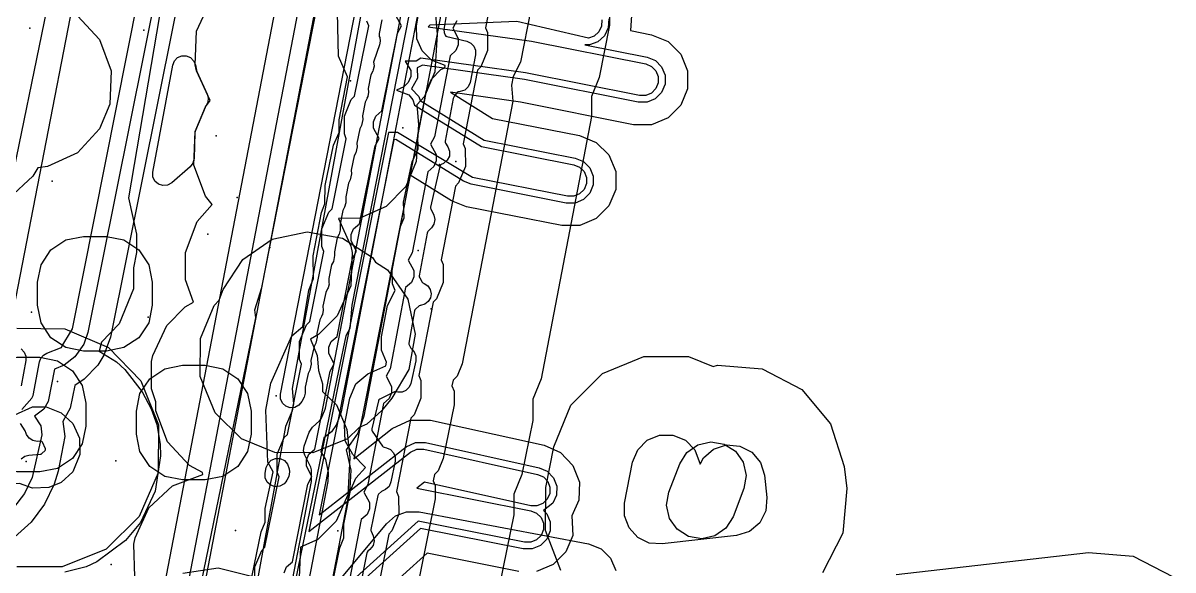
# Model space of a CAD drawing. Header units: metres. Extents: x 3158 to 3711, y 9867 to 11440.
# Drawn here: x 3284.6 to 3334.8, y 10329.4 to 10353.3 of the extents above; entities that cross this region are included whole.
import ezdxf

# ---------------------------------------------------------------- set-up
doc = ezdxf.new("R2010")
doc.units = ezdxf.units.M
for name, color, linetype in [('AI_GREENING_ALLOWED_ZONE', 4, 'Continuous'), ('AI_GREENING_EXCLUSIONS', 1, 'Continuous'), ('AI_GREENING_LAWN', 82, 'Continuous'), ('AI_GREENING_REJECTED', 6, 'Continuous')]:
    doc.layers.add(name, color=color, linetype=linetype)

msp = doc.modelspace()

# ---------------------------------------------------------------- linework, layer by layer
at = {"layer": 'AI_GREENING_ALLOWED_ZONE'}
msp.add_lwpolyline([(3292.084, 10347.383), (3292.035, 10347.187), (3291.913, 10347.025), (3291.111, 10346.323), (3290.932, 10346.222), (3290.729, 10346.202), (3290.534, 10346.264), (3290.38, 10346.4), (3290.294, 10346.586), (3290.29, 10346.791), (3291.161, 10351.459), (3291.234, 10351.641), (3291.371, 10351.781), (3291.551, 10351.857), (3291.746, 10351.859), (3291.928, 10351.785), (3292.067, 10351.647), (3292.142, 10351.467), (3292.19, 10351.232), (3292.208, 10351.177), (3292.662, 10350.186), (3292.706, 10350.015), (3292.688, 10349.839), (3292.61, 10349.68), (3292.599, 10349.666), (3292.569, 10349.614), (3292.145, 10348.6), (3292.126, 10348.513), (3292.084, 10347.383)], close=True, dxfattribs=at)
at = {"layer": 'AI_GREENING_EXCLUSIONS'}
for points in [[(3311.253, 10402.638), (3307.427, 10382.747), (3307.193, 10382.181), (3307.164, 10382.14), (3306.823, 10380.352), (3306.852, 10379.752), (3303.71, 10363.437), (3303.437, 10362.828), (3303.424, 10362.812), (3303.104, 10361.168), (3303.153, 10360.539), (3298.504, 10336.346), (3298.298, 10335.79), (3298.082, 10335.464), (3297.747, 10335.205), (3297.611, 10334.596), (3297.812, 10334.268), (3297.93, 10333.695), (3297.914, 10333.302), (3295.35, 10319.944)], [(3312.095, 10401.722), (3308.409, 10382.558), (3308.118, 10381.805), (3307.819, 10380.237), (3307.833, 10379.563), (3304.692, 10363.248), (3304.384, 10362.513), (3304.119, 10361.148), (3304.144, 10361.057), (3304.135, 10360.351), (3299.486, 10336.157), (3299.223, 10335.411), (3298.716, 10334.684), (3298.925, 10333.801), (3298.882, 10333.015), (3296.332, 10319.755)], [(3290.229, 10325.807), (3296.053, 10356.125), (3296.199, 10356.58), (3296.48, 10356.982), (3296.368, 10357.459), (3296.401, 10357.936), (3304.354, 10399.313)], [(3291.102, 10325.051), (3297.035, 10355.936), (3297.337, 10356.48), (3297.79, 10356.73), (3297.462, 10357.13), (3297.383, 10357.747), (3305.309, 10399.006)], [(3307.777, 10399.355), (3304.162, 10379.475), (3304.21, 10378.801), (3304.154, 10378.496), (3303.859, 10377.812), (3300.192, 10357.645), (3300.4, 10357.005), (3300.383, 10356.217), (3300.055, 10355.422), (3299.589, 10354.944), (3296.371, 10337.359), (3296.418, 10336.685), (3296.363, 10336.38), (3296.067, 10335.696), (3293.831, 10323.475), (3300.473, 10331.459), (3300.877, 10331.799), (3301.358, 10331.975), (3301.903, 10331.974), (3309.293, 10330.585), (3309.836, 10330.366), (3310.254, 10329.957), (3310.484, 10329.419)], [(3284.642, 10291.162), (3294.776, 10340.433), (3294.73, 10340.782), (3295.042, 10341.766), (3299.144, 10362.619), (3299.228, 10363.638), (3299.406, 10363.948), (3299.943, 10366.693), (3299.894, 10367.046), (3300.201, 10368.023), (3305.133, 10393.411)], [(3284.642, 10291.162), (3294.776, 10340.433), (3294.73, 10340.782), (3295.042, 10341.766), (3299.144, 10362.619), (3299.228, 10363.638), (3299.406, 10363.948), (3299.943, 10366.693), (3299.894, 10367.046), (3300.201, 10368.023), (3305.133, 10393.411)], [(3309.055, 10392.623), (3304.131, 10367.277), (3304.051, 10366.242), (3303.871, 10365.925), (3303.334, 10363.183), (3303.382, 10362.824), (3303.067, 10361.833), (3298.967, 10340.995), (3298.884, 10339.968), (3298.703, 10339.652), (3298.402, 10338.207), (3288.403, 10289.593)], [(3309.055, 10392.623), (3304.131, 10367.277), (3304.051, 10366.242), (3303.871, 10365.925), (3303.334, 10363.183), (3303.382, 10362.824), (3303.067, 10361.833), (3298.967, 10340.995), (3298.884, 10339.968), (3298.703, 10339.652), (3298.402, 10338.207), (3288.403, 10289.593)], [(3292.859, 10388.941), (3288.56, 10368.051), (3288.777, 10367.308), (3288.706, 10366.278), (3288.402, 10365.559), (3287.957, 10365.12), (3281.677, 10334.611), (3282.201, 10334.391), (3282.894, 10333.669), (3283.242, 10332.97), (3283.296, 10332.192), (3282.9, 10329.093)], [(3316.557, 10385.601), (3313.981, 10372.367), (3313.615, 10371.479), (3313.617, 10370.518), (3313.168, 10368.24), (3312.806, 10367.362), (3312.807, 10366.411), (3310.57, 10355.06), (3310.203, 10354.112), (3310.205, 10353.203), (3309.753, 10350.914), (3309.414, 10350.091), (3309.419, 10349.219), (3307.218, 10337.777), (3306.86, 10336.898), (3306.858, 10335.96), (3306.385, 10333.615), (3306.029, 10332.757), (3306.028, 10331.847), (3305.408, 10328.777)], [(3295.776, 10384.255), (3296.076, 10383.511), (3296.077, 10383.121), (3292.954, 10367.153), (3287.458, 10339.795), (3287.282, 10339.292), (3286.888, 10338.743), (3286.428, 10338.379), (3286.002, 10338.193), (3285.727, 10336.794), (3285.539, 10336.452), (3285.129, 10336.154), (3285.399, 10335.724), (3285.447, 10335.337), (3285.032, 10333.477), (3284.685, 10332.778), (3284.21, 10332.16)], [(3297.056, 10383.709), (3297.058, 10382.929), (3293.936, 10366.961), (3288.439, 10339.602), (3288.155, 10338.805), (3287.883, 10338.378), (3287.294, 10337.764), (3286.886, 10337.49), (3286.68, 10336.493), (3286.365, 10335.916), (3286.444, 10335.264), (3286.159, 10333.759), (3285.991, 10333.193), (3285.57, 10332.312), (3284.987, 10331.531), (3284.258, 10330.874)], [(3291.432, 10358.674), (3289.225, 10345.676), (3289.569, 10344.086), (3289.569, 10343.28), (3289.438, 10342.621), (3289.438, 10341.696), (3288.818, 10340.174), (3288.047, 10339.382), (3287.941, 10338.981), (3288.701, 10338.523), (3289.068, 10338.192), (3289.824, 10337.215), (3290.222, 10336.473), (3290.464, 10335.791), (3290.603, 10334.936), (3290.626, 10334.424), (3290.387, 10332.877), (3289.744, 10331.51), (3289.098, 10330.737), (3287.842, 10329.802), (3287.379, 10329.583), (3286.448, 10329.352)], [(3305.421, 10356.286), (3304.794, 10353.085), (3304.882, 10352.877), (3304.887, 10352.097), (3304.594, 10351.374), (3304.451, 10351.23), (3303.825, 10348.029), (3303.913, 10347.821), (3303.918, 10347.041), (3303.624, 10346.318), (3303.482, 10346.174), (3302.856, 10342.973), (3302.943, 10342.765), (3302.949, 10341.985), (3302.655, 10341.262), (3302.512, 10341.118), (3301.886, 10337.917), (3301.974, 10337.709), (3301.979, 10336.929), (3301.686, 10336.206), (3301.543, 10336.062), (3300.917, 10332.861), (3301.004, 10332.654), (3301.01, 10331.873), (3300.716, 10331.15), (3300.574, 10331.006), (3299.947, 10327.805)], [(3289.504, 10329.15), (3289.456, 10330.575), (3289.511, 10330.846), (3290.113, 10332.151), (3291.145, 10333.111), (3292.471, 10333.613), (3292.455, 10333.698), (3291.883, 10333.994), (3290.924, 10335.026), (3290.416, 10336.38), (3290.416, 10336.773), (3290.237, 10337.341), (3290.237, 10338.529), (3290.292, 10338.8), (3290.894, 10340.105), (3291.705, 10340.915), (3292.058, 10341.119), (3291.707, 10342.099), (3291.707, 10343.286), (3292.215, 10344.641), (3292.878, 10345.376), (3292.581, 10345.745), (3292.073, 10347.1), (3292.128, 10348.558), (3292.581, 10349.641), (3292.785, 10349.918), (3292.195, 10351.203), (3292.141, 10351.475), (3292.195, 10352.933), (3292.798, 10354.238)], [(3294.322, 10327.718), (3295.007, 10331.108), (3295.181, 10331.524), (3295.183, 10332.132), (3295.534, 10333.731), (3295.308, 10334.144), (3295.212, 10336.418), (3295.434, 10337.586), (3296.352, 10339.66), (3296.827, 10340.058), (3297.09, 10341.643), (3297.297, 10342.152), (3297.287, 10343.138), (3297.641, 10345.035), (3297.789, 10345.403), (3297.798, 10346.205), (3298.174, 10347.966), (3298.414, 10348.525), (3298.411, 10349.067), (3298.775, 10350.949), (3298.386, 10351.843), (3298.336, 10353.746)], [(3297.753, 10327.024), (3298.438, 10330.414), (3298.617, 10330.842), (3298.614, 10331.438), (3298.911, 10332.908), (3299.137, 10333.448), (3299.57, 10333.908), (3299.008, 10334.484), (3298.679, 10335.083), (3298.651, 10335.765), (3298.873, 10336.933), (3299.148, 10337.555), (3299.67, 10337.991), (3300.448, 10338.339), (3300.482, 10338.51), (3300.267, 10339.022), (3300.263, 10339.607), (3300.527, 10340.982), (3300.854, 10341.631), (3300.734, 10341.915), (3300.727, 10342.496), (3301.081, 10344.393), (3301.246, 10344.803), (3301.221, 10345.474), (3301.597, 10347.235), (3301.858, 10347.8), (3301.847, 10348.403), (3302.214, 10350.301), (3302.436, 10350.844), (3302.849, 10351.26), (3303.023, 10351.333), (3303.044, 10351.44), (3302.438, 10351.676), (3302.031, 10352.077), (3301.804, 10352.6), (3301.788, 10353.171), (3301.945, 10354.114)], [(3306.771, 10353.88), (3306.319, 10351.59), (3306.007, 10350.959), (3305.931, 10350.577), (3305.982, 10349.88), (3303.781, 10338.438), (3303.56, 10337.895), (3303.383, 10337.717), (3303.334, 10337.467), (3303.428, 10337.238), (3303.427, 10336.652), (3302.954, 10334.306), (3302.732, 10333.77), (3302.568, 10333.605), (3302.514, 10333.333), (3302.598, 10333.131), (3302.598, 10332.541), (3301.274, 10325.993)], [(3287, 10353.599), (3287.96, 10352.567), (3288.468, 10351.213), (3288.413, 10349.754), (3287.96, 10348.671), (3287, 10347.639), (3285.696, 10347.036), (3285.266, 10346.982), (3285.054, 10346.612), (3284.023, 10345.652)], [(3294.738, 10328.799), (3294.738, 10329.579), (3295.036, 10330.301), (3295.18, 10330.444), (3295.8, 10333.505), (3295.714, 10333.713), (3295.713, 10334.494), (3296.012, 10335.215), (3296.155, 10335.358), (3296.776, 10338.42), (3296.689, 10338.628), (3296.689, 10339.408), (3296.987, 10340.129), (3297.131, 10340.273), (3297.751, 10343.334), (3297.665, 10343.542), (3297.665, 10344.322), (3297.963, 10345.044), (3298.107, 10345.187), (3298.727, 10348.248), (3298.641, 10348.456), (3298.64, 10349.237), (3298.939, 10349.958), (3299.082, 10350.101), (3299.703, 10353.163), (3299.616, 10353.371)], [(3296.013, 10329.326), (3296.117, 10329.579), (3296.377, 10329.8), (3297.051, 10333.193), (3297.226, 10333.517), (3296.989, 10333.968), (3296.989, 10334.241), (3297.093, 10334.493), (3297.353, 10334.714), (3298.027, 10338.108), (3298.202, 10338.431), (3297.964, 10338.882), (3297.964, 10339.155), (3298.069, 10339.407), (3298.328, 10339.628), (3299.002, 10343.022), (3299.177, 10343.345), (3298.94, 10343.796), (3298.94, 10344.069), (3299.044, 10344.322), (3299.304, 10344.543), (3299.978, 10347.936), (3300.153, 10348.26), (3299.916, 10348.71), (3299.916, 10348.984), (3300.02, 10349.236), (3300.28, 10349.457), (3300.953, 10352.851), (3301.129, 10353.174), (3300.891, 10353.625)], [(3309.872, 10353.427), (3309.859, 10353.154), (3309.742, 10352.907), (3309.54, 10352.723), (3309.283, 10352.631), (3306.164, 10353.356), (3302.367, 10353.2), (3302.294, 10353.131), (3306.802, 10352.503), (3311.784, 10351.506), (3312.037, 10351.401), (3312.23, 10351.208), (3312.334, 10350.956), (3312.333, 10350.682), (3312.229, 10350.43), (3312.035, 10350.237), (3311.783, 10350.133), (3311.51, 10350.133), (3306.547, 10351.126), (3301.982, 10351.761), (3301.777, 10351.629), (3301.293, 10351.626), (3301.537, 10351.228), (3301.535, 10350.955), (3301.428, 10350.704), (3301.233, 10350.513), (3300.917, 10350.364), (3301.448, 10350.154), (3301.624, 10349.945), (3301.697, 10349.712), (3304.622, 10347.904), (3308.648, 10347.111), (3308.901, 10347.007), (3309.094, 10346.814), (3309.199, 10346.562), (3309.2, 10346.289), (3309.096, 10346.036), (3308.903, 10345.843), (3308.651, 10345.738), (3308.378, 10345.737), (3304.226, 10346.555), (3300.961, 10348.521), (3300.559, 10348.522), (3297.091, 10331.118), (3301.528, 10334.582), (3301.804, 10334.713), (3302.11, 10334.714), (3307.071, 10333.612), (3307.321, 10333.502), (3307.51, 10333.304), (3307.609, 10333.05), (3307.603, 10332.777), (3307.492, 10332.527), (3307.295, 10332.338), (3307.041, 10332.239), (3306.767, 10332.245), (3302.129, 10333.275), (3301.799, 10333.017), (3306.772, 10332.03), (3307.025, 10331.925), (3307.218, 10331.732), (3307.323, 10331.48), (3307.323, 10331.207), (3307.218, 10330.954), (3307.025, 10330.761), (3306.773, 10330.657), (3306.5, 10330.656), (3301.867, 10331.576), (3296.157, 10326.43)], [(3310.169, 10353.471), (3310.15, 10353.081), (3309.983, 10352.728), (3309.694, 10352.466), (3309.327, 10352.335), (3309.123, 10352.345), (3311.843, 10351.8), (3312.204, 10351.651), (3312.479, 10351.374), (3312.628, 10351.014), (3312.628, 10350.624), (3312.478, 10350.263), (3312.202, 10349.988), (3311.841, 10349.839), (3311.451, 10349.839), (3306.497, 10350.83), (3302.042, 10351.45), (3301.811, 10351.336), (3301.828, 10350.894), (3301.564, 10350.425), (3301.887, 10350.089), (3301.942, 10349.913), (3304.733, 10348.188), (3308.706, 10347.405), (3309.067, 10347.256), (3309.343, 10346.981), (3309.493, 10346.621), (3309.494, 10346.231), (3309.345, 10345.87), (3309.07, 10345.593), (3308.71, 10345.443), (3308.32, 10345.443), (3304.168, 10346.261), (3303.836, 10346.391), (3300.891, 10348.212), (3300.8, 10348.198), (3297.543, 10331.851), (3301.343, 10334.818), (3301.738, 10335.006), (3302.175, 10335.007), (3307.136, 10333.905), (3307.493, 10333.748), (3307.763, 10333.466), (3307.904, 10333.102), (3307.895, 10332.712), (3307.738, 10332.355), (3307.33, 10332.036), (3307.467, 10331.899), (3307.617, 10331.538), (3307.617, 10331.148), (3307.468, 10330.788), (3307.192, 10330.512), (3306.832, 10330.362), (3306.441, 10330.362), (3301.956, 10331.253), (3296.432, 10326.274)], [(3302.615, 10353.66), (3302.683, 10352.791), (3302.589, 10351.165), (3302.136, 10350.081), (3301.808, 10349.731), (3301.873, 10348.874), (3301.78, 10347.247), (3301.326, 10346.164), (3300.471, 10345.287), (3299.321, 10344.789), (3298.385, 10344.772), (3298.926, 10343.557), (3298.981, 10343.286), (3298.926, 10341.828), (3298.324, 10340.523), (3297.513, 10339.713), (3297.16, 10339.508), (3297.457, 10338.8), (3297.511, 10338.136), (3297.69, 10337.568), (3297.69, 10337.227), (3298.303, 10336.646), (3298.75, 10335.571), (3298.883, 10334.354), (3298.789, 10332.728), (3298.291, 10331.577), (3297.481, 10330.767), (3296.73, 10330.436), (3296.676, 10329.117)], [(3303.542, 10353.389), (3303.368, 10353.064), (3303.609, 10352.615), (3303.611, 10352.342), (3303.508, 10352.089), (3303.25, 10351.866), (3302.572, 10348.333), (3302.399, 10348.008), (3302.639, 10347.559), (3302.641, 10347.286), (3302.539, 10347.033), (3302.28, 10346.81), (3301.603, 10343.277), (3301.43, 10342.952), (3301.67, 10342.503), (3301.672, 10342.23), (3301.569, 10341.977), (3301.311, 10341.754), (3300.633, 10338.221), (3300.46, 10337.896), (3300.701, 10337.447), (3300.702, 10337.174), (3300.6, 10336.921), (3300.341, 10336.698), (3299.664, 10333.165), (3299.491, 10332.84), (3299.731, 10332.391), (3299.733, 10332.118), (3299.63, 10331.865), (3299.372, 10331.642), (3298.694, 10328.109)], [(3311.158, 10353.618), (3311.126, 10352.964), (3312.039, 10352.781), (3312.76, 10352.481), (3313.311, 10351.929), (3313.609, 10351.208), (3313.608, 10350.427), (3313.309, 10349.707), (3312.756, 10349.156), (3312.035, 10348.858), (3311.255, 10348.859), (3306.33, 10349.844), (3303.267, 10350.27), (3305.105, 10349.134), (3308.9, 10348.386), (3309.621, 10348.089), (3310.174, 10347.538), (3310.474, 10346.818), (3310.475, 10346.037), (3310.178, 10345.316), (3309.627, 10344.763), (3308.907, 10344.463), (3308.126, 10344.462), (3303.975, 10345.28), (3303.31, 10345.541), (3301.512, 10346.652), (3299.05, 10334.297), (3300.728, 10335.607), (3301.518, 10335.981), (3302.392, 10335.983), (3307.353, 10334.881), (3308.067, 10334.566), (3308.606, 10334.003), (3308.889, 10333.275), (3308.872, 10332.495), (3308.568, 10331.805), (3308.598, 10330.954), (3308.299, 10330.232), (3307.748, 10329.68), (3307.027, 10329.382)], [(3284.351, 10339.982), (3286.446, 10339.958), (3288.348, 10339.138), (3289.762, 10337.692), (3290.541, 10335.77), (3290.518, 10333.674), (3289.698, 10331.773), (3288.252, 10330.358), (3286.33, 10329.579), (3284.351, 10329.579)], [(3308.084, 10329.429), (3307.411, 10331.17), (3307.425, 10333.037), (3307.777, 10334.82), (3308.52, 10336.624), (3309.898, 10338.005), (3311.699, 10338.755), (3313.65, 10338.758), (3314.726, 10338.314), (3314.912, 10338.373), (3316.856, 10338.209), (3318.59, 10337.314), (3319.848, 10335.823), (3320.441, 10333.964), (3320.55, 10332.995), (3320.386, 10331.051), (3319.491, 10329.318)], [(3306.247, 10329.381), (3302.253, 10330.174), (3300.13, 10328.261)], [(3322.712, 10329.252), (3331.101, 10330.208), (3333.045, 10330.046), (3334.78, 10329.153)], [(3291.597, 10329.306), (3293.141, 10329.538), (3294.655, 10329.161)]]:
    msp.add_lwpolyline(points, dxfattribs=at)
for points in [[(3297.019, 10344.193), (3298.555, 10343.911), (3299.865, 10343.063), (3300.001, 10342.866), (3300.517, 10342.533), (3301.403, 10341.248), (3301.731, 10339.722), (3301.449, 10338.187), (3300.712, 10336.929), (3300.273, 10336.399), (3299.617, 10335.809), (3299.292, 10335.654), (3298.785, 10335.168), (3297.263, 10334.548), (3295.602, 10334.564), (3294.157, 10335.168), (3293.013, 10336.291), (3292.35, 10337.877), (3292.366, 10339.538), (3292.97, 10340.983), (3293.181, 10341.215), (3293.361, 10341.669), (3294.209, 10342.979), (3295.493, 10343.865), (3297.019, 10344.193)], [(3289.675, 10343.4), (3290.109, 10342.751), (3290.261, 10341.986), (3290.261, 10340.986), (3290.109, 10340.221), (3289.675, 10339.572), (3289.026, 10339.138), (3288.261, 10338.986), (3287.261, 10338.986), (3286.496, 10339.138), (3285.847, 10339.572), (3285.413, 10340.221), (3285.261, 10340.986), (3285.261, 10341.986), (3285.413, 10342.751), (3285.847, 10343.4), (3286.496, 10343.834), (3287.261, 10343.986), (3288.261, 10343.986), (3289.026, 10343.834), (3289.675, 10343.4)], [(3286.778, 10338.131), (3287.212, 10337.482), (3287.364, 10336.717), (3287.364, 10335.717), (3287.212, 10334.952), (3286.778, 10334.303), (3286.129, 10333.869), (3285.364, 10333.717), (3284.364, 10333.717), (3283.599, 10333.869), (3282.95, 10334.303), (3282.516, 10334.952), (3282.364, 10335.717), (3282.364, 10336.717), (3282.516, 10337.482), (3282.95, 10338.131), (3283.599, 10338.565), (3284.364, 10338.717), (3285.364, 10338.717), (3286.129, 10338.565), (3286.778, 10338.131)], [(3293.989, 10337.783), (3294.423, 10337.134), (3294.575, 10336.369), (3294.575, 10335.369), (3294.423, 10334.604), (3293.989, 10333.955), (3293.34, 10333.521), (3292.575, 10333.369), (3291.575, 10333.369), (3290.81, 10333.521), (3290.161, 10333.955), (3289.727, 10334.604), (3289.575, 10335.369), (3289.575, 10336.369), (3289.727, 10337.134), (3290.161, 10337.783), (3290.81, 10338.217), (3291.575, 10338.369), (3292.575, 10338.369), (3293.34, 10338.217), (3293.989, 10337.783)], [(3286.796, 10335.831), (3287.087, 10335.194), (3287.111, 10334.484), (3286.796, 10333.73), (3286.296, 10333.26), (3285.754, 10333.034), (3285.043, 10333.01), (3284.476, 10333.222), (3283.644, 10333.172), (3283.159, 10333.252), (3282.653, 10333.546), (3282.297, 10334.011), (3282.147, 10334.576), (3282.248, 10335.199), (3282.583, 10335.733), (3283.07, 10336.058), (3284.268, 10336.215), (3285.043, 10336.551), (3285.637, 10336.551), (3286.296, 10336.301), (3286.796, 10335.831)], [(3310.858, 10332.359), (3311.21, 10334.143), (3311.433, 10334.684), (3311.847, 10335.098), (3312.387, 10335.323), (3312.972, 10335.324), (3313.513, 10335.101), (3313.928, 10334.688), (3314.153, 10334.056), (3314.299, 10334.34), (3314.747, 10334.717), (3315.304, 10334.895), (3315.887, 10334.846), (3316.407, 10334.577), (3316.785, 10334.13), (3316.963, 10333.572), (3317.072, 10332.603), (3317.023, 10332.02), (3316.754, 10331.5), (3316.307, 10331.123), (3315.749, 10330.945), (3312.498, 10330.578), (3311.94, 10330.621), (3311.435, 10330.865), (3311.056, 10331.277), (3310.854, 10331.799), (3310.858, 10332.359)], [(3312.693, 10332.267), (3312.792, 10332.844), (3313.266, 10334.073), (3313.579, 10334.568), (3314.058, 10334.905), (3314.629, 10335.033), (3315.205, 10334.934), (3315.7, 10334.621), (3316.037, 10334.142), (3316.165, 10333.571), (3316.066, 10332.995), (3315.592, 10331.765), (3315.279, 10331.27), (3314.8, 10330.933), (3314.229, 10330.805), (3313.653, 10330.905), (3313.158, 10331.218), (3312.821, 10331.696), (3312.693, 10332.267)]]:
    msp.add_lwpolyline(points, close=True, dxfattribs=at)
at = {"layer": 'AI_GREENING_LAWN'}
for points in [[(3306.199, 10399.659), (3298.08, 10357.661), (3298.079, 10357.616), (3298.095, 10357.575), (3298.393, 10357.093), (3298.465, 10356.881), (3298.48, 10356.745), (3298.425, 10356.461), (3298.361, 10356.339), (3298.216, 10356.17), (3297.76, 10355.832), (3297.73, 10355.8), (3297.714, 10355.758), (3291.768, 10324.805)], [(3284.571, 10336.445), (3285.006, 10336.933), (3285.064, 10337.049), (3285.352, 10338.523), (3285.411, 10338.678), (3285.517, 10338.806), (3285.659, 10338.892), (3286.267, 10339.132), (3286.3, 10339.152), (3286.326, 10339.182), (3286.748, 10339.886), (3286.778, 10339.965), (3295.386, 10383.245), (3295.388, 10383.284), (3295.377, 10383.321), (3294.997, 10384.116)], [(3292.543, 10383.754), (3284.016, 10339.859)], [(3300.278, 10353.431), (3300.16, 10352.831), (3300.166, 10352.71), (3300.183, 10352.656), (3300.206, 10352.499), (3300.178, 10352.343), (3299.926, 10351.621), (3299.919, 10351.584), (3299.929, 10351.508), (3299.925, 10351.507), (3299.937, 10351.407), (3299.904, 10351.247), (3299.876, 10351.199), (3299.878, 10351.198), (3299.799, 10351.034), (3299.676, 10350.435), (3299.688, 10350.27), (3299.664, 10350.081), (3299.627, 10350.014), (3299.633, 10350.011), (3299.554, 10349.847), (3299.431, 10349.247), (3299.442, 10349.088), (3299.388, 10348.825), (3299.314, 10348.682), (3299.186, 10348.06), (3299.197, 10347.9), (3299.142, 10347.638), (3299.069, 10347.495), (3298.94, 10346.873), (3298.951, 10346.713), (3298.897, 10346.45), (3298.823, 10346.308), (3298.699, 10345.709), (3298.706, 10345.527), (3298.7, 10345.527), (3298.707, 10345.45), (3298.654, 10345.268), (3298.578, 10345.121), (3298.453, 10344.522), (3298.461, 10344.34), (3298.454, 10344.339), (3298.462, 10344.263), (3298.409, 10344.081), (3298.333, 10343.933), (3298.204, 10343.312), (3298.215, 10343.152), (3298.161, 10342.889), (3298.087, 10342.747), (3297.962, 10342.147), (3297.969, 10341.967), (3297.966, 10341.966), (3297.972, 10341.913), (3297.938, 10341.753), (3297.91, 10341.706), (3297.912, 10341.704), (3297.831, 10341.541), (3297.702, 10340.943), (3297.712, 10340.778), (3297.687, 10340.59), (3297.649, 10340.523), (3297.654, 10340.52), (3297.573, 10340.356), (3297.444, 10339.759), (3297.454, 10339.599), (3297.397, 10339.337), (3297.322, 10339.195), (3297.186, 10338.574), (3297.196, 10338.414), (3297.138, 10338.152), (3297.063, 10338.01), (3296.932, 10337.413), (3296.938, 10337.23), (3296.932, 10337.23), (3296.938, 10337.157), (3296.886, 10336.978), (3296.789, 10336.787), (3296.662, 10336.628), (3296.482, 10336.533), (3296.279, 10336.518), (3296.088, 10336.584), (3295.938, 10336.721), (3295.855, 10336.906), (3295.852, 10337.11), (3300.533, 10361.064)], [(3294.667, 10320.1), (3297.207, 10333.31), (3297.212, 10333.363), (3297.203, 10333.818), (3297.177, 10333.923), (3296.912, 10334.454), (3296.86, 10334.644), (3296.887, 10334.84), (3297.101, 10335.46), (3297.25, 10335.678), (3297.56, 10335.942), (3297.628, 10336.033), (3297.806, 10336.453), (3297.822, 10336.504), (3302.46, 10360.642)], [(3303.122, 10353.874), (3302.979, 10353.011), (3302.992, 10352.884), (3303.036, 10352.769), (3303.068, 10352.723), (3303.117, 10352.697), (3303.985, 10352.495), (3304.159, 10352.417), (3304.291, 10352.279), (3304.362, 10352.102), (3304.361, 10351.911), (3304.121, 10350.699), (3304.04, 10350.509), (3303.889, 10350.368), (3303.693, 10350.3), (3303.604, 10350.289), (3303.559, 10350.258), (3303.439, 10350.124), (3303.38, 10350.005), (3303.031, 10348.135), (3303.031, 10348.089), (3303.049, 10348.047), (3303.152, 10347.894), (3303.229, 10347.701), (3303.222, 10347.493), (3303.13, 10347.306), (3302.97, 10347.173), (3302.864, 10347.116), (3302.826, 10347.084), (3302.804, 10347.038), (3302.404, 10345.264), (3302.401, 10345.224), (3302.412, 10345.186), (3302.537, 10344.916), (3302.583, 10344.721), (3302.549, 10344.523), (3302.44, 10344.355), (3302.287, 10344.2), (3302.266, 10344.17), (3302.254, 10344.136), (3301.91, 10342.263), (3301.91, 10342.219), (3301.926, 10342.179), (3302.035, 10341.999), (3302.068, 10341.964), (3302.128, 10341.937), (3302.282, 10341.83), (3302.386, 10341.674), (3302.424, 10341.49), (3302.393, 10341.305), (3302.295, 10341.145), (3302.145, 10341.032), (3301.963, 10340.982), (3301.944, 10340.981), (3301.899, 10340.955), (3301.743, 10340.811), (3301.719, 10340.781), (3301.705, 10340.744), (3301.446, 10339.338), (3301.446, 10339.294), (3301.461, 10339.254), (3301.546, 10339.114), (3301.641, 10339.01), (3301.637, 10339.006), (3301.668, 10338.981), (3301.764, 10338.781), (3301.763, 10338.559), (3301.536, 10337.58), (3301.461, 10337.409), (3301.327, 10337.277), (3301.155, 10337.204), (3300.968, 10337.199), (3300.873, 10337.215), (3300.835, 10337.215), (3300.799, 10337.204), (3300.186, 10336.892), (3300.147, 10336.86), (3300.125, 10336.814), (3299.842, 10335.592), (3299.841, 10335.543), (3299.859, 10335.498), (3300.309, 10334.846), (3300.339, 10334.815), (3300.378, 10334.797), (3300.483, 10334.771), (3300.653, 10334.691), (3300.782, 10334.554), (3300.852, 10334.379), (3300.851, 10334.191), (3300.675, 10333.283), (3300.594, 10333.092), (3300.442, 10332.95), (3300.348, 10332.917), (3300.257, 10332.864), (3300.134, 10332.754), (3300.11, 10332.724), (3300.096, 10332.688), (3299.794, 10331.211), (3299.792, 10331.172), (3299.803, 10331.135), (3299.896, 10330.937), (3299.943, 10330.723), (3299.894, 10330.509), (3299.759, 10330.337), (3299.665, 10330.26), (3299.638, 10330.229), (3299.623, 10330.19), (3298.934, 10326.747)], [(3284.546, 10339.08), (3284.68, 10338.943), (3284.752, 10338.766), (3284.752, 10338.575), (3284.541, 10337.479)], [(3284.551, 10334.294), (3284.702, 10334.405), (3284.883, 10334.453), (3285.375, 10334.488), (3285.414, 10334.497), (3285.449, 10334.52), (3285.586, 10334.648), (3285.613, 10334.686), (3285.603, 10334.731), (3285.477, 10335.012), (3285.451, 10335.048), (3285.408, 10335.056), (3285.245, 10335.052), (3285.054, 10335.085), (3284.89, 10335.188), (3284.778, 10335.345), (3284.767, 10335.393), (3284.72, 10335.508), (3284.521, 10335.827)]]:
    msp.add_lwpolyline(points, dxfattribs=at)
msp.add_lwpolyline([(3296.232, 10333.861), (3296.245, 10333.717), (3296.226, 10333.525), (3296.136, 10333.355), (3296.086, 10333.293), (3296.084, 10333.295), (3296.012, 10333.199), (3295.834, 10333.098), (3295.63, 10333.077), (3295.434, 10333.14), (3295.28, 10333.276), (3295.194, 10333.463), (3295.191, 10333.668), (3295.237, 10333.909), (3295.311, 10334.091), (3295.45, 10334.231), (3295.631, 10334.306), (3295.828, 10334.305), (3295.835, 10334.304), (3296.027, 10334.219), (3296.168, 10334.062), (3296.232, 10333.861)], close=True, dxfattribs=at)
at = {"layer": 'AI_GREENING_REJECTED'}
for p in [(3284.93, 10353.06), (3289.89, 10352.98), (3298.91, 10350.77), (3301.19, 10348.72), (3293.05, 10348.38), (3303.5, 10347.25), (3302.79, 10347.13), (3285.9, 10346.4), (3293.97, 10345.69), (3292.69, 10344.08), (3295.39, 10343.5), (3301.86, 10343.37), (3284.99, 10340.69), (3302.43, 10340.83), (3290.08, 10340.47), (3286.13, 10337.66), (3295.67, 10337.04), (3284.77, 10334.17), (3288.68, 10334.21), (3293.9, 10331.17), (3298.35, 10331.15), (3288.47, 10329.69)]:
    msp.add_point(p, dxfattribs=at)

doc.saveas('drawing.dxf')
